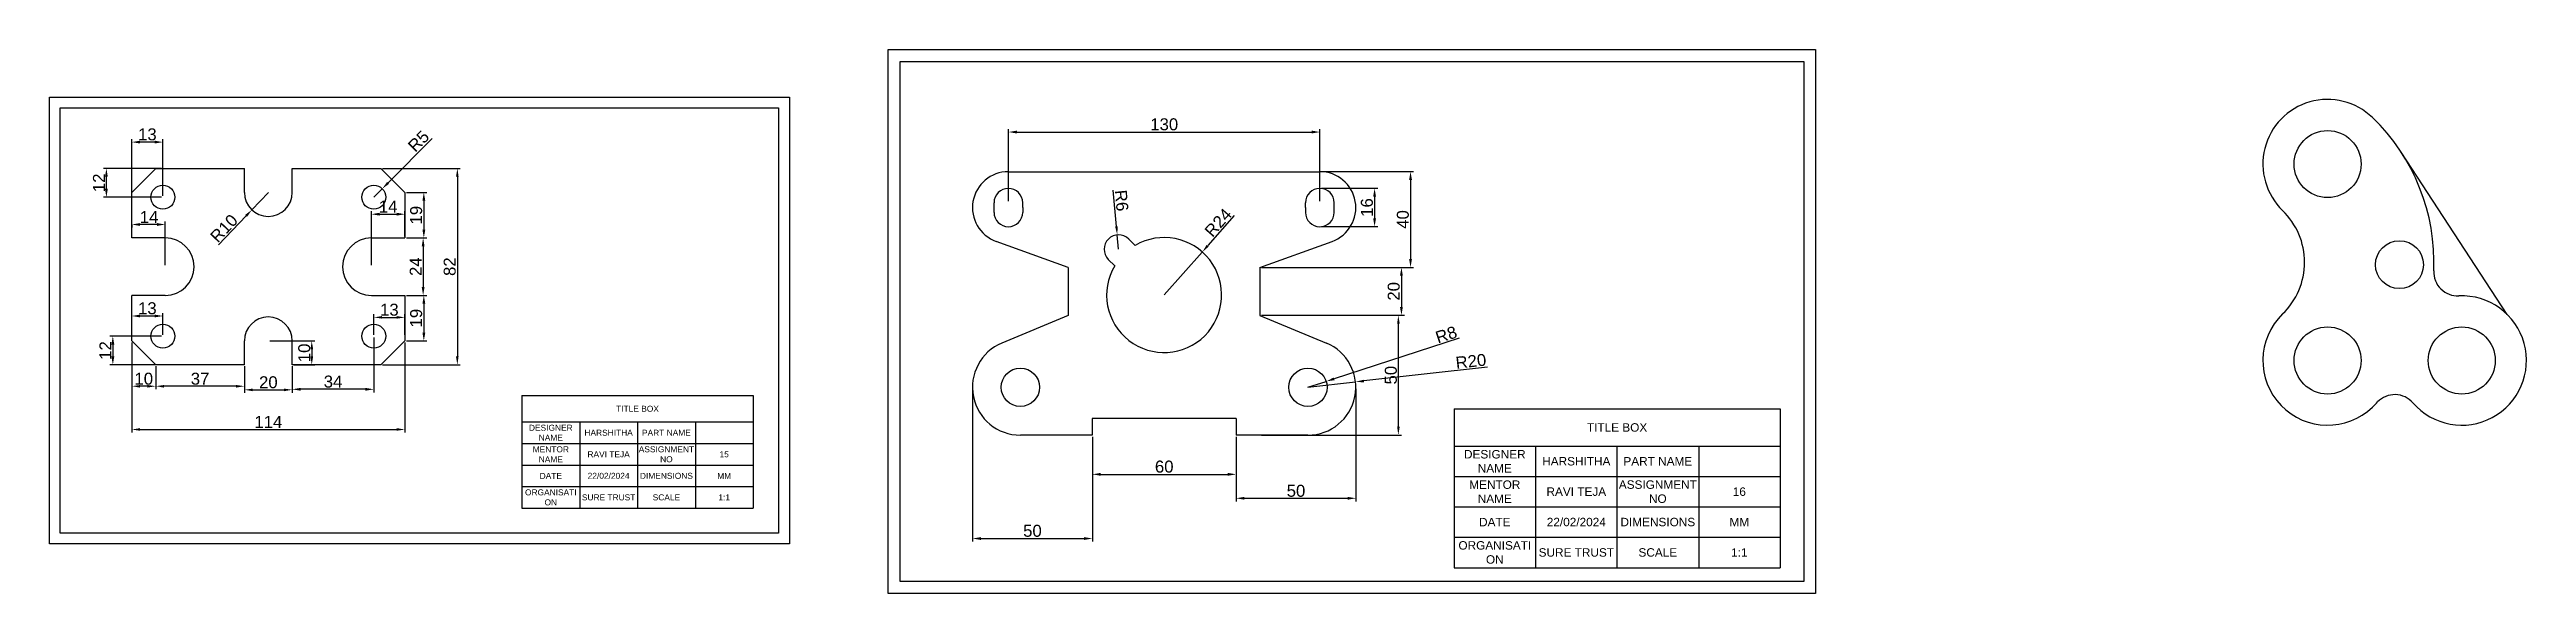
# Model space of a CAD drawing. Header units: millimetres. Extents: x 1609 to 2643, y 1999 to 2227.
import ezdxf

# ---------------------------------------------------------------- set-up
doc = ezdxf.new("R2010")
doc.units = ezdxf.units.MM
doc.styles.get("Standard").update_dxf_attribs({"font": 'arial.ttf'})
doc.dimstyles.new('ISO-25', dxfattribs={"dimtxt": 5, "dimasz": 3.5, "dimexe": 1.25, "dimexo": 0.625, "dimtad": 1, "dimtxsty": 'Standard', "dimcen": 2.5, "dimclrd": 11, "dimclre": 11, "dimclrt": 11, "dimadec": 0, "dimazin": 0, "dimtfac": 1, "dimtmove": 0, "dimatfit": 3, "dimfxl": 1, "dimarcsym": 0})

# ---------------------------------------------------------------- blocks, each defined once
blk = doc.blocks.new('*D1')
at = {"color": 11, "lineweight": -2, "transparency": 16777216}
for p, q in [((1768.5, 2189.4), (1750.2, 2170.9)), ((1744.2, 2164.9), (1747.7, 2168.4))]:
    blk.add_line(p, q, dxfattribs=at)
at = {"color": 11, "transparency": 16777216}
blk.add_solid([(1749.8, 2171.3), (1750.6, 2170.5), (1747.7, 2168.4)], dxfattribs=at)
at = {"layer": 'Defpoints', "color": 0, "transparency": 16777216}
for p in [(1744.2, 2164.9), (1747.7, 2168.4)]:
    blk.add_point(p, dxfattribs=at)
at = {"color": 11, "transparency": 16777216, "insert": (1762.9, 2188.3), "char_height": 5, "attachment_point": 5, "rotation": 45.2225}
blk.add_mtext('R5', dxfattribs=at)
blk = doc.blocks.new('*D2')
at = {"color": 11, "lineweight": -2, "transparency": 16777216}
for p, q in [((1757.8, 2166.9), (1766.3, 2166.9)), ((1765.1, 2163.4), (1765.1, 2151.4)), ((1757.8, 2147.9), (1766.3, 2147.9))]:
    blk.add_line(p, q, dxfattribs=at)
at = {"color": 11, "transparency": 16777216}
for points in [[(1764.5, 2163.4), (1765.7, 2163.4), (1765.1, 2166.9)], [(1764.5, 2151.4), (1765.7, 2151.4), (1765.1, 2147.9)]]:
    blk.add_solid(points, dxfattribs=at)
at = {"layer": 'Defpoints', "color": 0, "transparency": 16777216}
for p in [(1757.2, 2166.9), (1757.2, 2147.9), (1765.1, 2147.9)]:
    blk.add_point(p, dxfattribs=at)
at = {"color": 11, "transparency": 16777216, "insert": (1761.9, 2157.4), "char_height": 5, "attachment_point": 5, "rotation": 90}
blk.add_mtext('19', dxfattribs=at)
blk = doc.blocks.new('*D3')
at = {"color": 11, "lineweight": -2, "transparency": 16777216}
for p, q in [((1757.8, 2147.9), (1766.1, 2147.9)), ((1764.8, 2144.4), (1764.8, 2127.4)), ((1757.8, 2123.9), (1766.1, 2123.9))]:
    blk.add_line(p, q, dxfattribs=at)
at = {"color": 11, "transparency": 16777216}
for points in [[(1764.2, 2144.4), (1765.4, 2144.4), (1764.8, 2147.9)], [(1764.2, 2127.4), (1765.4, 2127.4), (1764.8, 2123.9)]]:
    blk.add_solid(points, dxfattribs=at)
at = {"layer": 'Defpoints', "color": 0, "transparency": 16777216}
for p in [(1757.2, 2147.9), (1757.2, 2123.9), (1764.8, 2123.9)]:
    blk.add_point(p, dxfattribs=at)
at = {"color": 11, "transparency": 16777216, "insert": (1761.7, 2135.9), "char_height": 5, "attachment_point": 5, "rotation": 90}
blk.add_mtext('24', dxfattribs=at)
blk = doc.blocks.new('*D4')
at = {"color": 11, "lineweight": -2, "transparency": 16777216}
for p, q in [((1757.8, 2123.9), (1766.3, 2123.9)), ((1765.1, 2120.4), (1765.1, 2108.4)), ((1757.8, 2104.9), (1766.3, 2104.9))]:
    blk.add_line(p, q, dxfattribs=at)
at = {"color": 11, "transparency": 16777216}
for points in [[(1764.5, 2120.4), (1765.7, 2120.4), (1765.1, 2123.9)], [(1764.5, 2108.4), (1765.7, 2108.4), (1765.1, 2104.9)]]:
    blk.add_solid(points, dxfattribs=at)
at = {"layer": 'Defpoints', "color": 0, "transparency": 16777216}
for p in [(1757.2, 2123.9), (1757.2, 2104.9), (1765.1, 2104.9)]:
    blk.add_point(p, dxfattribs=at)
at = {"color": 11, "transparency": 16777216, "insert": (1761.9, 2114.4), "char_height": 5, "attachment_point": 5, "rotation": 90}
blk.add_mtext('19', dxfattribs=at)
blk = doc.blocks.new('*D5')
at = {"color": 11, "lineweight": -2, "transparency": 16777216}
for p, q in [((1747.8, 2176.9), (1780.3, 2176.9)), ((1779.1, 2173.4), (1779.1, 2098.4)), ((1747.8, 2094.9), (1780.3, 2094.9))]:
    blk.add_line(p, q, dxfattribs=at)
at = {"color": 11, "transparency": 16777216}
for points in [[(1778.5, 2173.4), (1779.6, 2173.4), (1779.1, 2176.9)], [(1778.5, 2098.4), (1779.6, 2098.4), (1779.1, 2094.9)]]:
    blk.add_solid(points, dxfattribs=at)
at = {"layer": 'Defpoints', "color": 0, "transparency": 16777216}
for p in [(1747.2, 2176.9), (1747.2, 2094.9), (1779.1, 2094.9)]:
    blk.add_point(p, dxfattribs=at)
at = {"color": 11, "transparency": 16777216, "insert": (1775.9, 2135.9), "char_height": 5, "attachment_point": 5, "rotation": 90}
blk.add_mtext('82', dxfattribs=at)
blk = doc.blocks.new('*D6')
at = {"color": 11, "lineweight": -2, "transparency": 16777216}
for p, q in [((1643.2, 2104.3), (1643.2, 2066.7)), ((1757.2, 2104.3), (1757.2, 2066.7)), ((1646.7, 2067.9), (1753.7, 2067.9))]:
    blk.add_line(p, q, dxfattribs=at)
at = {"color": 11, "transparency": 16777216}
for points in [[(1646.7, 2068.5), (1646.7, 2067.4), (1643.2, 2067.9)], [(1753.7, 2068.5), (1753.7, 2067.4), (1757.2, 2067.9)]]:
    blk.add_solid(points, dxfattribs=at)
at = {"layer": 'Defpoints', "color": 0, "transparency": 16777216}
for p in [(1643.2, 2104.9), (1757.2, 2104.9), (1757.2, 2067.9)]:
    blk.add_point(p, dxfattribs=at)
at = {"color": 11, "transparency": 16777216, "insert": (1700.2, 2071.1), "char_height": 5, "attachment_point": 5}
blk.add_mtext('114', dxfattribs=at)
blk = doc.blocks.new('*D7')
at = {"color": 11, "lineweight": -2, "transparency": 16777216}
for p, q in [((1653.2, 2094.3), (1653.2, 2084.7)), ((1690.2, 2094.3), (1690.2, 2084.7)), ((1686.7, 2086), (1656.7, 2086))]:
    blk.add_line(p, q, dxfattribs=at)
at = {"color": 11, "transparency": 16777216}
for points in [[(1656.7, 2086.5), (1656.7, 2085.4), (1653.2, 2086)], [(1686.7, 2086.5), (1686.7, 2085.4), (1690.2, 2086)]]:
    blk.add_solid(points, dxfattribs=at)
at = {"layer": 'Defpoints', "color": 0, "transparency": 16777216}
for p in [(1653.2, 2094.9), (1690.2, 2094.9), (1653.2, 2086)]:
    blk.add_point(p, dxfattribs=at)
at = {"color": 11, "transparency": 16777216, "insert": (1671.7, 2089.1), "char_height": 5, "attachment_point": 5}
blk.add_mtext('37', dxfattribs=at)
blk = doc.blocks.new('*D8')
at = {"color": 11, "lineweight": -2, "transparency": 16777216}
for p, q in [((1643.2, 2104.3), (1643.2, 2084.7)), ((1653.2, 2094.3), (1653.2, 2084.7)), ((1649.7, 2086), (1646.7, 2086))]:
    blk.add_line(p, q, dxfattribs=at)
at = {"color": 11, "transparency": 16777216}
for points in [[(1646.7, 2086.5), (1646.7, 2085.4), (1643.2, 2086)], [(1649.7, 2086.5), (1649.7, 2085.4), (1653.2, 2086)]]:
    blk.add_solid(points, dxfattribs=at)
at = {"layer": 'Defpoints', "color": 0, "transparency": 16777216}
for p in [(1643.2, 2104.9), (1653.2, 2094.9), (1643.2, 2086)]:
    blk.add_point(p, dxfattribs=at)
at = {"color": 11, "transparency": 16777216, "insert": (1648.2, 2089.1), "char_height": 5, "attachment_point": 5}
blk.add_mtext('10', dxfattribs=at)
blk = doc.blocks.new('*D9')
at = {"color": 11, "lineweight": -2, "transparency": 16777216}
for p, q in [((1655.6, 2106.9), (1634.1, 2106.9)), ((1635.3, 2103.4), (1635.3, 2098.4)), ((1655.6, 2094.9), (1634.1, 2094.9))]:
    blk.add_line(p, q, dxfattribs=at)
at = {"color": 11, "transparency": 16777216}
for points in [[(1634.7, 2103.4), (1635.9, 2103.4), (1635.3, 2106.9)], [(1634.7, 2098.4), (1635.9, 2098.4), (1635.3, 2094.9)]]:
    blk.add_solid(points, dxfattribs=at)
at = {"layer": 'Defpoints', "color": 0, "transparency": 16777216}
for p in [(1656.2, 2106.9), (1635.3, 2094.9), (1656.2, 2094.9)]:
    blk.add_point(p, dxfattribs=at)
at = {"color": 11, "transparency": 16777216, "insert": (1632.2, 2100.9), "char_height": 5, "attachment_point": 5, "rotation": 90}
blk.add_mtext('12', dxfattribs=at)
blk = doc.blocks.new('*D10')
at = {"color": 11, "lineweight": -2, "transparency": 16777216}
for p, q in [((1655.6, 2176.9), (1631.4, 2176.9)), ((1632.6, 2168.4), (1632.6, 2173.4)), ((1655.6, 2164.9), (1631.4, 2164.9))]:
    blk.add_line(p, q, dxfattribs=at)
at = {"color": 11, "transparency": 16777216}
for points in [[(1632, 2173.4), (1633.2, 2173.4), (1632.6, 2176.9)], [(1632, 2168.4), (1633.2, 2168.4), (1632.6, 2164.9)]]:
    blk.add_solid(points, dxfattribs=at)
at = {"layer": 'Defpoints', "color": 0, "transparency": 16777216}
for p in [(1632.6, 2176.9), (1656.2, 2176.9), (1656.2, 2164.9)]:
    blk.add_point(p, dxfattribs=at)
at = {"color": 11, "transparency": 16777216, "insert": (1629.5, 2170.9), "char_height": 5, "attachment_point": 5, "rotation": 90}
blk.add_mtext('12', dxfattribs=at)
blk = doc.blocks.new('*D11')
at = {"color": 11, "lineweight": -2, "transparency": 16777216}
for p, q in [((1643.2, 2165.5), (1643.2, 2189.1)), ((1652.7, 2187.9), (1646.7, 2187.9)), ((1656.2, 2165.5), (1656.2, 2189.1))]:
    blk.add_line(p, q, dxfattribs=at)
at = {"color": 11, "transparency": 16777216}
for points in [[(1646.7, 2188.5), (1646.7, 2187.3), (1643.2, 2187.9)], [(1652.7, 2188.5), (1652.7, 2187.3), (1656.2, 2187.9)]]:
    blk.add_solid(points, dxfattribs=at)
at = {"layer": 'Defpoints', "color": 0, "transparency": 16777216}
for p in [(1643.2, 2187.9), (1643.2, 2164.9), (1656.2, 2164.9)]:
    blk.add_point(p, dxfattribs=at)
at = {"color": 11, "transparency": 16777216, "insert": (1649.7, 2191.1), "char_height": 5, "attachment_point": 5}
blk.add_mtext('13', dxfattribs=at)
blk = doc.blocks.new('*D12')
at = {"color": 11, "lineweight": -2, "transparency": 16777216}
for p, q in [((1643.2, 2107.5), (1643.2, 2116.5)), ((1652.7, 2115.3), (1646.7, 2115.3)), ((1656.2, 2107.5), (1656.2, 2116.5))]:
    blk.add_line(p, q, dxfattribs=at)
at = {"color": 11, "transparency": 16777216}
for points in [[(1646.7, 2115.9), (1646.7, 2114.7), (1643.2, 2115.3)], [(1652.7, 2115.9), (1652.7, 2114.7), (1656.2, 2115.3)]]:
    blk.add_solid(points, dxfattribs=at)
at = {"layer": 'Defpoints', "color": 0, "transparency": 16777216}
for p in [(1643.2, 2115.3), (1643.2, 2106.9), (1656.2, 2106.9)]:
    blk.add_point(p, dxfattribs=at)
at = {"color": 11, "transparency": 16777216, "insert": (1649.7, 2118.5), "char_height": 5, "attachment_point": 5}
blk.add_mtext('13', dxfattribs=at)
blk = doc.blocks.new('*D13')
at = {"color": 11, "lineweight": -2, "transparency": 16777216}
for p, q in [((1700.2, 2166.9), (1693.3, 2159.6)), ((1679.4, 2145), (1690.9, 2157.1))]:
    blk.add_line(p, q, dxfattribs=at)
at = {"color": 11, "transparency": 16777216}
blk.add_solid([(1690.5, 2157.5), (1691.3, 2156.7), (1693.3, 2159.6)], dxfattribs=at)
at = {"layer": 'Defpoints', "color": 0, "transparency": 16777216}
for p in [(1700.2, 2166.9), (1693.3, 2159.6)]:
    blk.add_point(p, dxfattribs=at)
at = {"color": 11, "transparency": 16777216, "insert": (1681.7, 2151.9), "char_height": 5, "attachment_point": 5, "rotation": 46.5461}
blk.add_mtext('R10', dxfattribs=at)
blk = doc.blocks.new('*D14')
at = {"color": 11, "lineweight": -2, "transparency": 16777216}
for p, q in [((1700.8, 2104.9), (1719.6, 2104.9)), ((1718.3, 2101.4), (1718.3, 2098.4)), ((1710.8, 2094.9), (1719.6, 2094.9))]:
    blk.add_line(p, q, dxfattribs=at)
at = {"color": 11, "transparency": 16777216}
for points in [[(1717.8, 2101.4), (1718.9, 2101.4), (1718.3, 2104.9)], [(1717.8, 2098.4), (1718.9, 2098.4), (1718.3, 2094.9)]]:
    blk.add_solid(points, dxfattribs=at)
at = {"layer": 'Defpoints', "color": 0, "transparency": 16777216}
for p in [(1700.2, 2104.9), (1710.2, 2094.9), (1718.3, 2094.9)]:
    blk.add_point(p, dxfattribs=at)
at = {"color": 11, "transparency": 16777216, "insert": (1715.2, 2099.9), "char_height": 5, "attachment_point": 5, "rotation": 90}
blk.add_mtext('10', dxfattribs=at)
blk = doc.blocks.new('*D15')
at = {"color": 11, "lineweight": -2, "transparency": 16777216}
for p, q in [((1643.2, 2153.2), (1643.2, 2152.3)), ((1653.7, 2153.5), (1646.7, 2153.5)), ((1657.2, 2136.5), (1657.2, 2154.8))]:
    blk.add_line(p, q, dxfattribs=at)
at = {"color": 11, "transparency": 16777216}
for points in [[(1646.7, 2154.1), (1646.7, 2152.9), (1643.2, 2153.5)], [(1653.7, 2154.1), (1653.7, 2152.9), (1657.2, 2153.5)]]:
    blk.add_solid(points, dxfattribs=at)
at = {"layer": 'Defpoints', "color": 0, "transparency": 16777216}
for p in [(1643.2, 2153.8), (1643.2, 2153.5), (1657.2, 2135.9)]:
    blk.add_point(p, dxfattribs=at)
at = {"color": 11, "transparency": 16777216, "insert": (1650.4, 2156.6), "char_height": 5, "attachment_point": 5}
blk.add_mtext('14', dxfattribs=at)
blk = doc.blocks.new('*D16')
at = {"color": 11, "lineweight": -2, "transparency": 16777216}
for p, q in [((1743.2, 2136.5), (1743.2, 2159.1)), ((1746.7, 2157.8), (1753.7, 2157.8)), ((1757.2, 2148.5), (1757.2, 2159.1))]:
    blk.add_line(p, q, dxfattribs=at)
at = {"color": 11, "transparency": 16777216}
for points in [[(1746.7, 2158.4), (1746.7, 2157.2), (1743.2, 2157.8)], [(1753.7, 2158.4), (1753.7, 2157.2), (1757.2, 2157.8)]]:
    blk.add_solid(points, dxfattribs=at)
at = {"layer": 'Defpoints', "color": 0, "transparency": 16777216}
for p in [(1757.2, 2157.8), (1757.2, 2147.9), (1743.2, 2135.9)]:
    blk.add_point(p, dxfattribs=at)
at = {"color": 11, "transparency": 16777216, "insert": (1750.2, 2161), "char_height": 5, "attachment_point": 5}
blk.add_mtext('14', dxfattribs=at)
blk = doc.blocks.new('*D17')
at = {"color": 11, "lineweight": -2, "transparency": 16777216}
for p, q in [((1690.2, 2094.3), (1690.2, 2083.2)), ((1710.2, 2094.3), (1710.2, 2083.2)), ((1693.7, 2084.5), (1706.7, 2084.5))]:
    blk.add_line(p, q, dxfattribs=at)
at = {"color": 11, "transparency": 16777216}
for points in [[(1693.7, 2085), (1693.7, 2083.9), (1690.2, 2084.5)], [(1706.7, 2085), (1706.7, 2083.9), (1710.2, 2084.5)]]:
    blk.add_solid(points, dxfattribs=at)
at = {"layer": 'Defpoints', "color": 0, "transparency": 16777216}
for p in [(1690.2, 2094.9), (1710.2, 2094.9), (1710.2, 2084.5)]:
    blk.add_point(p, dxfattribs=at)
at = {"color": 11, "transparency": 16777216, "insert": (1700.2, 2087.6), "char_height": 5, "attachment_point": 5}
blk.add_mtext('20', dxfattribs=at)
blk = doc.blocks.new('*D18')
at = {"color": 11, "lineweight": -2, "transparency": 16777216}
for p, q in [((1744.2, 2106.3), (1744.2, 2083.4)), ((1710.2, 2094.3), (1710.2, 2083.4)), ((1740.7, 2084.7), (1713.7, 2084.7))]:
    blk.add_line(p, q, dxfattribs=at)
at = {"color": 11, "transparency": 16777216}
for points in [[(1713.7, 2085.3), (1713.7, 2084.1), (1710.2, 2084.7)], [(1740.7, 2085.3), (1740.7, 2084.1), (1744.2, 2084.7)]]:
    blk.add_solid(points, dxfattribs=at)
at = {"layer": 'Defpoints', "color": 0, "transparency": 16777216}
for p in [(1744.2, 2106.9), (1710.2, 2094.9), (1710.2, 2084.7)]:
    blk.add_point(p, dxfattribs=at)
at = {"color": 11, "transparency": 16777216, "insert": (1727.2, 2087.9), "char_height": 5, "attachment_point": 5}
blk.add_mtext('34', dxfattribs=at)
blk = doc.blocks.new('*D19')
at = {"color": 11, "lineweight": -2, "transparency": 16777216}
for p, q in [((1744.2, 2107.5), (1744.2, 2116)), ((1747.7, 2114.7), (1753.7, 2114.7)), ((1757.2, 2107.5), (1757.2, 2116))]:
    blk.add_line(p, q, dxfattribs=at)
at = {"color": 11, "transparency": 16777216}
for points in [[(1747.7, 2115.3), (1747.7, 2114.2), (1744.2, 2114.7)], [(1753.7, 2115.3), (1753.7, 2114.2), (1757.2, 2114.7)]]:
    blk.add_solid(points, dxfattribs=at)
at = {"layer": 'Defpoints', "color": 0, "transparency": 16777216}
for p in [(1757.2, 2114.7), (1744.2, 2106.9), (1757.2, 2106.9)]:
    blk.add_point(p, dxfattribs=at)
at = {"color": 11, "transparency": 16777216, "insert": (1750.7, 2117.9), "char_height": 5, "attachment_point": 5}
blk.add_mtext('13', dxfattribs=at)
blk = doc.blocks.new('*D20')
at = {"color": 11, "lineweight": -2, "transparency": 16777216}
for p, q in [((2009.1, 2163.2), (2009.1, 2193.3)), ((2012.6, 2192.1), (2135.6, 2192.1)), ((2139.1, 2163.2), (2139.1, 2193.3))]:
    blk.add_line(p, q, dxfattribs=at)
at = {"color": 11, "transparency": 16777216}
for points in [[(2012.6, 2192.7), (2012.6, 2191.5), (2009.1, 2192.1)], [(2135.6, 2192.7), (2135.6, 2191.5), (2139.1, 2192.1)]]:
    blk.add_solid(points, dxfattribs=at)
at = {"layer": 'Defpoints', "color": 0, "transparency": 16777216}
for p in [(2139.1, 2192.1), (2009.1, 2162.6), (2139.1, 2162.6)]:
    blk.add_point(p, dxfattribs=at)
at = {"color": 11, "transparency": 16777216, "insert": (2074.1, 2195.3), "char_height": 5, "attachment_point": 5}
blk.add_mtext('130', dxfattribs=at)
blk = doc.blocks.new('*D21')
at = {"color": 11, "lineweight": -2, "transparency": 16777216}
for p, q in [((2139.7, 2168.6), (2163.2, 2168.6)), ((2161.9, 2165.1), (2161.9, 2156.1)), ((2139.7, 2152.6), (2163.2, 2152.6))]:
    blk.add_line(p, q, dxfattribs=at)
at = {"color": 11, "transparency": 16777216}
for points in [[(2161.3, 2165.1), (2162.5, 2165.1), (2161.9, 2168.6)], [(2161.3, 2156.1), (2162.5, 2156.1), (2161.9, 2152.6)]]:
    blk.add_solid(points, dxfattribs=at)
at = {"layer": 'Defpoints', "color": 0, "transparency": 16777216}
for p in [(2139.1, 2168.6), (2139.1, 2152.6), (2161.9, 2152.6)]:
    blk.add_point(p, dxfattribs=at)
at = {"color": 11, "transparency": 16777216, "insert": (2158.7, 2160.6), "char_height": 5, "attachment_point": 5, "rotation": 90}
blk.add_mtext('16', dxfattribs=at)
blk = doc.blocks.new('*D22')
at = {"color": 11, "lineweight": -2, "transparency": 16777216}
for p, q in [((2114.7, 2135.6), (2174.4, 2135.6)), ((2173.1, 2132.1), (2173.1, 2119.1)), ((2114.7, 2115.6), (2174.4, 2115.6))]:
    blk.add_line(p, q, dxfattribs=at)
at = {"color": 11, "transparency": 16777216}
for points in [[(2172.5, 2132.1), (2173.7, 2132.1), (2173.1, 2135.6)], [(2172.5, 2119.1), (2173.7, 2119.1), (2173.1, 2115.6)]]:
    blk.add_solid(points, dxfattribs=at)
at = {"layer": 'Defpoints', "color": 0, "transparency": 16777216}
for p in [(2114.1, 2135.6), (2114.1, 2115.6), (2173.1, 2115.6)]:
    blk.add_point(p, dxfattribs=at)
at = {"color": 11, "transparency": 16777216, "insert": (2169.9, 2125.6), "char_height": 5, "attachment_point": 5, "rotation": 90}
blk.add_mtext('20', dxfattribs=at)
blk = doc.blocks.new('*D23')
at = {"color": 11, "lineweight": -2, "transparency": 16777216}
for p, q in [((2139.7, 2175.6), (2178.1, 2175.6)), ((2176.9, 2172.1), (2176.9, 2139.1)), ((2114.7, 2135.6), (2178.1, 2135.6))]:
    blk.add_line(p, q, dxfattribs=at)
at = {"color": 11, "transparency": 16777216}
for points in [[(2176.3, 2172.1), (2177.5, 2172.1), (2176.9, 2175.6)], [(2176.3, 2139.1), (2177.5, 2139.1), (2176.9, 2135.6)]]:
    blk.add_solid(points, dxfattribs=at)
at = {"layer": 'Defpoints', "color": 0, "transparency": 16777216}
for p in [(2139.1, 2175.6), (2114.1, 2135.6), (2176.9, 2135.6)]:
    blk.add_point(p, dxfattribs=at)
at = {"color": 11, "transparency": 16777216, "insert": (2173.7, 2155.6), "char_height": 5, "attachment_point": 5, "rotation": 90}
blk.add_mtext('40', dxfattribs=at)
blk = doc.blocks.new('*D24')
at = {"color": 11, "lineweight": -2, "transparency": 16777216}
for p, q in [((2114.7, 2115.6), (2173.1, 2115.6)), ((2171.8, 2112.1), (2171.8, 2069.1)), ((2114.7, 2065.6), (2173.1, 2065.6))]:
    blk.add_line(p, q, dxfattribs=at)
at = {"color": 11, "transparency": 16777216}
for points in [[(2171.3, 2112.1), (2172.4, 2112.1), (2171.8, 2115.6)], [(2171.3, 2069.1), (2172.4, 2069.1), (2171.8, 2065.6)]]:
    blk.add_solid(points, dxfattribs=at)
at = {"layer": 'Defpoints', "color": 0, "transparency": 16777216}
for p in [(2114.1, 2115.6), (2114.1, 2065.6), (2171.8, 2065.6)]:
    blk.add_point(p, dxfattribs=at)
at = {"color": 11, "transparency": 16777216, "insert": (2168.7, 2090.6), "char_height": 5, "attachment_point": 5, "rotation": 90}
blk.add_mtext('50', dxfattribs=at)
blk = doc.blocks.new('*D25')
at = {"color": 11, "lineweight": -2, "transparency": 16777216}
for p, q in [((2044.1, 2064.9), (2044.1, 2048)), ((2104.1, 2064.9), (2104.1, 2048)), ((2047.6, 2049.2), (2100.6, 2049.2))]:
    blk.add_line(p, q, dxfattribs=at)
at = {"color": 11, "transparency": 16777216}
for points in [[(2047.6, 2049.8), (2047.6, 2048.6), (2044.1, 2049.2)], [(2100.6, 2049.8), (2100.6, 2048.6), (2104.1, 2049.2)]]:
    blk.add_solid(points, dxfattribs=at)
at = {"layer": 'Defpoints', "color": 0, "transparency": 16777216}
for p in [(2044.1, 2065.6), (2104.1, 2065.6), (2104.1, 2049.2)]:
    blk.add_point(p, dxfattribs=at)
at = {"color": 11, "transparency": 16777216, "insert": (2074.1, 2052.4), "char_height": 5, "attachment_point": 5}
blk.add_mtext('60', dxfattribs=at)
blk = doc.blocks.new('*D26')
at = {"color": 11, "lineweight": -2, "transparency": 16777216}
for p, q in [((2154.1, 2084.9), (2154.1, 2037.9)), ((2104.1, 2064.9), (2104.1, 2037.9)), ((2107.6, 2039.2), (2150.6, 2039.2))]:
    blk.add_line(p, q, dxfattribs=at)
at = {"color": 11, "transparency": 16777216}
for points in [[(2107.6, 2039.8), (2107.6, 2038.6), (2104.1, 2039.2)], [(2150.6, 2039.8), (2150.6, 2038.6), (2154.1, 2039.2)]]:
    blk.add_solid(points, dxfattribs=at)
at = {"layer": 'Defpoints', "color": 0, "transparency": 16777216}
for p in [(2154.1, 2085.6), (2104.1, 2065.6), (2154.1, 2039.2)]:
    blk.add_point(p, dxfattribs=at)
at = {"color": 11, "transparency": 16777216, "insert": (2129.1, 2042.3), "char_height": 5, "attachment_point": 5}
blk.add_mtext('50', dxfattribs=at)
blk = doc.blocks.new('*D27')
at = {"color": 11, "lineweight": -2, "transparency": 16777216}
for p, q in [((1994.1, 2084.9), (1994.1, 2021.2)), ((2044.1, 2064.9), (2044.1, 2021.2)), ((1997.6, 2022.4), (2040.6, 2022.4))]:
    blk.add_line(p, q, dxfattribs=at)
at = {"color": 11, "transparency": 16777216}
for points in [[(1997.6, 2023), (1997.6, 2021.8), (1994.1, 2022.4)], [(2040.6, 2023), (2040.6, 2021.8), (2044.1, 2022.4)]]:
    blk.add_solid(points, dxfattribs=at)
at = {"layer": 'Defpoints', "color": 0, "transparency": 16777216}
for p in [(1994.1, 2085.6), (2044.1, 2065.6), (2044.1, 2022.4)]:
    blk.add_point(p, dxfattribs=at)
at = {"color": 11, "transparency": 16777216, "insert": (2019.1, 2025.6), "char_height": 5, "attachment_point": 5}
blk.add_mtext('50', dxfattribs=at)
blk = doc.blocks.new('*D28')
at = {"color": 11, "lineweight": -2, "transparency": 16777216}
for p, q in [((2197.2, 2106), (2145, 2089.1)), ((2134.1, 2085.6), (2141.7, 2088))]:
    blk.add_line(p, q, dxfattribs=at)
at = {"color": 11, "transparency": 16777216}
blk.add_solid([(2144.8, 2089.6), (2145.2, 2088.5), (2141.7, 2088)], dxfattribs=at)
at = {"layer": 'Defpoints', "color": 0, "transparency": 16777216}
for p in [(2134.1, 2085.6), (2141.7, 2088)]:
    blk.add_point(p, dxfattribs=at)
at = {"color": 11, "transparency": 16777216, "insert": (2191.8, 2107.5), "char_height": 5, "attachment_point": 5, "rotation": 17.8979}
blk.add_mtext('R8', dxfattribs=at)
blk = doc.blocks.new('*D29')
at = {"color": 11, "lineweight": -2, "transparency": 16777216}
for p, q in [((2209, 2093.9), (2157.4, 2088.2)), ((2134.1, 2085.6), (2153.9, 2087.8))]:
    blk.add_line(p, q, dxfattribs=at)
at = {"color": 11, "transparency": 16777216}
blk.add_solid([(2157.4, 2088.7), (2157.5, 2087.6), (2153.9, 2087.8)], dxfattribs=at)
at = {"layer": 'Defpoints', "color": 0, "transparency": 16777216}
for p in [(2134.1, 2085.6), (2153.9, 2087.8)]:
    blk.add_point(p, dxfattribs=at)
at = {"color": 11, "transparency": 16777216, "insert": (2202.1, 2096.4), "char_height": 5, "attachment_point": 5, "rotation": 6.3911}
blk.add_mtext('R20', dxfattribs=at)
blk = doc.blocks.new('*D30')
at = {"color": 11, "lineweight": -2, "transparency": 16777216}
for p, q in [((2103.3, 2157.2), (2092.3, 2144.7)), ((2074.1, 2124.1), (2090, 2142))]:
    blk.add_line(p, q, dxfattribs=at)
at = {"color": 11, "transparency": 16777216}
blk.add_solid([(2091.8, 2145), (2092.7, 2144.3), (2090, 2142)], dxfattribs=at)
at = {"layer": 'Defpoints', "color": 0, "transparency": 16777216}
for p in [(2090, 2142), (2074.1, 2124.1)]:
    blk.add_point(p, dxfattribs=at)
at = {"color": 11, "transparency": 16777216, "insert": (2096.6, 2154.3), "char_height": 5, "attachment_point": 5, "rotation": 48.5439}
blk.add_mtext('R24', dxfattribs=at)
blk = doc.blocks.new('*D31')
at = {"color": 11, "lineweight": -2, "transparency": 16777216}
for p, q in [((2052.7, 2167.8), (2054.1, 2152.6)), ((2055, 2143.2), (2054.5, 2149.2))]:
    blk.add_line(p, q, dxfattribs=at)
at = {"color": 11, "transparency": 16777216}
blk.add_solid([(2054.7, 2152.7), (2053.6, 2152.6), (2054.5, 2149.2)], dxfattribs=at)
at = {"layer": 'Defpoints', "color": 0, "transparency": 16777216}
for p in [(2054.5, 2149.2), (2055, 2143.2)]:
    blk.add_point(p, dxfattribs=at)
at = {"color": 11, "transparency": 16777216, "insert": (2056.3, 2163.5), "char_height": 5, "attachment_point": 5, "rotation": 275.2735}
blk.add_mtext('R6', dxfattribs=at)
blk = doc.blocks.new('*T32')
at = {"color": 0, "linetype": 'ByBlock', "lineweight": -2, "transparency": 16777216}
for p, q in [((0, 0), (96.5, 0)), ((0, 0), (0, -47)), ((96.5, 0), (96.5, -47)), ((0, -11), (96.5, -11)), ((0, -20), (96.5, -20)), ((24.1, -11), (24.1, -47)), ((48.2, -11), (48.2, -47)), ((72.4, -11), (72.4, -47)), ((0, -29), (96.5, -29)), ((0, -38), (96.5, -38)), ((0, -47), (96.5, -47))]:
    blk.add_line(p, q, dxfattribs=at)
blk = doc.blocks.new('*T33')
at = {"color": 0, "linetype": 'ByBlock', "lineweight": -2, "transparency": 16777216}
for p, q in [((0, 0), (136.1, 0)), ((0, 0), (0, -66.3)), ((136.1, 0), (136.1, -66.3)), ((0, -15.5), (136.1, -15.5)), ((34, -15.5), (34, -66.3)), ((68, -15.5), (68, -66.3)), ((102.1, -15.5), (102.1, -66.3)), ((0, -28.2), (136.1, -28.2)), ((0, -40.9), (136.1, -40.9)), ((0, -53.6), (136.1, -53.6)), ((0, -66.3), (136.1, -66.3))]:
    blk.add_line(p, q, dxfattribs=at)

msp = doc.modelspace()

# ---------------------------------------------------------------- linework, layer by layer
for p, q in [((2634.587, 2115.956), (2590.37, 2183.656)), ((1643.189, 2166.884), (1653.189, 2176.884)), ((1653.189, 2176.884), (1690.189, 2176.884)), ((1690.189, 2166.884), (1690.189, 2176.884)), ((1710.189, 2176.884), (1747.189, 2176.884)), ((1710.189, 2166.884), (1710.189, 2176.884)), ((1747.189, 2176.884), (1757.189, 2166.884)), ((2009.065, 2175.553), (2139.065, 2175.553)), ((1643.189, 2147.884), (1643.189, 2166.884)), ((1757.189, 2166.884), (1757.189, 2147.884)), ((2003.065, 2158.553), (2003.065, 2162.553)), ((2015.065, 2160.553), (2015.065, 2162.553)), ((2133.065, 2160.553), (2133.065, 2162.553)), ((2145.065, 2158.553), (2145.065, 2162.553)), ((2015.065, 2160.553), (2015.065, 2158.553)), ((2133.065, 2160.553), (2133.065, 2158.553)), ((1657.189, 2147.884), (1643.189, 2147.884)), ((1743.189, 2147.884), (1757.189, 2147.884)), ((2034.065, 2135.553), (2003.961, 2146.448)), ((2061.924, 2144.755), (2059.27, 2147.421)), ((2114.065, 2135.553), (2144.17, 2146.448)), ((2034.065, 2135.553), (2034.065, 2115.553)), ((2053.419, 2136.289), (2050.765, 2138.955)), ((2114.065, 2135.553), (2114.065, 2115.553)), ((1643.189, 2104.884), (1643.189, 2123.884)), ((1657.189, 2123.884), (1643.189, 2123.884)), ((1743.189, 2123.884), (1757.189, 2123.884)), ((1757.189, 2123.884), (1757.189, 2104.884)), ((2034.065, 2115.553), (2006.373, 2104.014)), ((2114.065, 2115.553), (2141.758, 2104.014)), ((1653.189, 2094.884), (1643.189, 2104.884)), ((1690.189, 2094.884), (1690.189, 2104.884)), ((1710.189, 2094.884), (1710.189, 2104.884)), ((1757.189, 2104.884), (1747.189, 2094.884)), ((1690.189, 2094.884), (1653.189, 2094.884)), ((1747.189, 2094.884), (1710.189, 2094.884)), ((2044.065, 2072.553), (2044.065, 2065.553)), ((2104.065, 2072.553), (2044.065, 2072.553)), ((2104.065, 2072.553), (2104.065, 2065.553)), ((2044.065, 2065.553), (2014.065, 2065.553)), ((2044.065, 2065.553), (2014.065, 2065.553)), ((2134.065, 2065.553), (2104.065, 2065.553)), ((2134.065, 2065.553), (2104.065, 2065.553))]:
    msp.add_line(p, q)
for points in [[(1958.908, 2226.548), (2345.978, 2226.548), (2345.978, 1999.462), (1958.908, 1999.462)], [(1963.908, 2221.548), (2340.978, 2221.548), (2340.978, 2004.462), (1963.908, 2004.462)], [(1608.877, 2206.711), (1917.663, 2206.711), (1917.663, 2020.184), (1608.877, 2020.184)], [(1613.377, 2202.21), (1913.162, 2202.21), (1913.162, 2024.685), (1613.377, 2024.685)]]:
    msp.add_lwpolyline(points, close=True)
for centre, radius in [((2559.64, 2178.721), 14), ((1656.189, 2164.884), 5), ((1744.189, 2164.884), 5), ((2589.64, 2136.721), 10), ((1656.189, 2106.884), 5), ((1744.189, 2106.884), 5), ((2559.64, 2096.721), 14), ((2615.64, 2096.721), 14), ((2014.065, 2085.553), 8), ((2134.065, 2085.553), 8)]:
    msp.add_circle(centre, radius)
for centre, radius, start, end in [((2559.64, 2178.721), 27, 45.996573, 225.996573), ((2520.042, 2137.721), 84, 357.537732, 45.996573), ((2009.065, 2160.553), 15, 90, 250.10409), ((2139.065, 2160.553), 15, 289.89591, 90), ((1700.189, 2166.884), 10, 180, 0), ((2009.065, 2162.553), 6, 0, 180), ((2139.065, 2162.553), 6, 0, 180), ((2009.065, 2158.553), 6, 180, 0), ((2139.065, 2158.553), 6, 180, 0), ((2520.042, 2137.721), 30, 314.003427, 45.996573), ((1657.189, 2135.884), 12, 270, 90), ((1743.189, 2135.884), 12, 90, 270), ((2055.017, 2143.188), 6, 44.868801, 224.868801), ((2074.065, 2124.053), 24, 149.346313, 120.391288), ((2613.955, 2133.683), 10, 177.537732, 272.609822), ((2615.64, 2096.721), 27, 220.963189, 92.609822), ((1700.189, 2104.884), 10, 0, 180), ((2559.64, 2096.721), 27, 134.003427, 314.003427), ((2014.065, 2085.553), 20, 112.619865, 270), ((2134.065, 2085.553), 20, 270, 67.380135), ((2520.042, 2137.721), 84, 314.003427, 316.03528), ((2587.7, 2072.465), 10, 40.963189, 136.03528)]:
    msp.add_arc(centre, radius, start, end)

# ---------------------------------------------------------------- block references
for name, p in [('*T32', (1806.032, 2082.059)), ('*T33', (2195.063, 2076.505))]:
    msp.add_blockref(name, p)

# ---------------------------------------------------------------- texts
at = {"attachment_point": 5}
for s, width, gutter_width, insert, char_height in [('DESIGNER NAME', 24.12122, 12.5, (1818.092, 2066.559), 2.5), ('HARSHITHA', 24.12122, 12.5, (1842.213, 2066.559), 2.5), ('TITLE BOX', 96.48488, 12.5, (1854.274, 2076.559), 2.5), ('PART NAME', 24.12122, 12.5, (1866.335, 2066.559), 2.5), ('TITLE BOX', 136.06922, 17.628, (2263.098, 2068.748), 3.5257), ('MENTOR NAME', 24.12122, 12.5, (1818.092, 2057.559), 2.5), ('RAVI TEJA', 24.12122, 12.5, (1842.213, 2057.559), 2.5), ('ASSIGNMENT NO', 24.12122, 12.5, (1866.335, 2057.559), 2.5), ('15', 24.12122, 12.5, (1890.456, 2057.559), 2.5), ('DESIGNER NAME', 34.0173, 17.628, (2212.072, 2054.645), 3.52566), ('DATE', 24.12122, 12.5, (1818.092, 2048.559), 2.5), ('22/02/2024', 24.12122, 12.5, (1842.213, 2048.559), 2.5), ('DIMENSIONS', 24.12122, 12.5, (1866.335, 2048.559), 2.5), ('MM', 24.12122, 12.5, (1890.456, 2048.559), 2.5), ('HARSHITHA', 34.0173, 17.628, (2246.089, 2054.645), 3.5257), ('PART NAME', 34.0173, 17.628, (2280.106, 2054.645), 3.5257), ('ORGANISATI\\PON', 24.12122, 12.5, (1818.092, 2039.559), 2.5), ('SURE TRUST', 24.12122, 12.5, (1842.213, 2039.559), 2.5), ('SCALE', 24.12122, 12.5, (1866.335, 2039.559), 2.5), ('1:1', 24.12122, 12.5, (1890.456, 2039.559), 2.5), ('MENTOR NAME', 34.0173, 17.628, (2212.072, 2041.953), 3.52566), ('RAVI TEJA', 34.0173, 17.628, (2246.089, 2041.953), 3.5257), ('ASSIGNMENT NO', 34.0173, 17.628, (2280.106, 2041.953), 3.52566), ('16', 34.0173, 17.628, (2314.124, 2041.953), 3.5257), ('DATE', 34.0173, 17.628, (2212.072, 2029.261), 3.5257), ('22/02/2024', 34.0173, 17.628, (2246.089, 2029.261), 3.5257), ('DIMENSIONS', 34.0173, 17.628, (2280.106, 2029.261), 3.5257), ('MM', 34.0173, 17.628, (2314.124, 2029.261), 3.5257), ('ORGANISATI\\PON', 34.0173, 17.628, (2212.072, 2016.568), 3.5257), ('SURE TRUST', 34.0173, 17.628, (2246.089, 2016.568), 3.5257), ('SCALE', 34.0173, 17.628, (2280.106, 2016.568), 3.5257), ('1:1', 34.0173, 17.628, (2314.124, 2016.568), 3.5257)]:
    msp.add_mtext_dynamic_manual_height_columns(s, width=width, gutter_width=gutter_width, heights=[0], dxfattribs=dict(at, insert=insert, char_height=char_height))

# ---------------------------------------------------------------- dimensions: what is measured, and where the dimension line sits
for base, p1, p2, picture, middle in [((1643.189, 2187.871), (1656.189, 2164.884), (1643.189, 2164.884), '*D11', (1649.689, 2191.051)), ((2139.065, 2192.09), (2009.065, 2162.553), (2139.065, 2162.553), '*D20', (2074.065, 2195.269)), ((1757.189, 2157.822), (1743.189, 2135.884), (1757.189, 2147.884), '*D16', (1750.189, 2160.958)), ((1643.189, 2115.272), (1656.189, 2106.884), (1643.189, 2106.884), '*D12', (1649.689, 2118.451)), ((1757.189, 2114.734), (1744.189, 2106.884), (1757.189, 2106.884), '*D19', (1750.689, 2117.914)), ((1757.189, 2067.948), (1643.189, 2104.884), (1757.189, 2104.884), '*D6', (1700.189, 2071.083)), ((1643.189, 2085.963), (1653.189, 2094.884), (1643.189, 2104.884), '*D8', (1648.189, 2089.141)), ((1710.189, 2084.674), (1744.189, 2106.884), (1710.189, 2094.884), '*D18', (1727.189, 2087.853)), ((1653.189, 2085.963), (1690.189, 2094.884), (1653.189, 2094.884), '*D7', (1671.689, 2089.143)), ((1710.189, 2084.465), (1690.189, 2094.884), (1710.189, 2094.884), '*D17', (1700.189, 2087.643)), ((2044.065, 2022.412), (1994.065, 2085.553), (2044.065, 2065.553), '*D27', (2019.065, 2025.59)), ((2154.065, 2039.17), (2104.065, 2065.553), (2154.065, 2085.553), '*D26', (2129.065, 2042.348)), ((2104.065, 2049.224), (2044.065, 2065.553), (2104.065, 2065.553), '*D25', (2074.065, 2052.402))]:
    dim = msp.add_linear_dim(base=base, p1=p1, p2=p2, dimstyle='ISO-25')
    dim.commit()
    dim.dimension.update_dxf_attribs({"geometry": picture, "text_midpoint": middle})
for center, mpoint, picture, middle in [((1744.189, 2164.884), (1747.711, 2168.433), '*D1', (1765.196, 2186.054)), ((2055.017, 2143.188), (2054.466, 2149.163), '*D31', (2053.172, 2163.176)), ((2134.065, 2085.553), (2141.678, 2088.011), '*D28', (2192.811, 2104.525)), ((2134.065, 2085.553), (2153.941, 2087.779), '*D29', (2202.456, 2093.213))]:
    dim = msp.add_radius_dim(center=center, mpoint=mpoint, dimstyle='ISO-25')
    dim.commit()
    dim.dimension.update_dxf_attribs({"geometry": picture, "text_midpoint": middle, "dimtype": 164})
for base, p1, p2, picture, middle in [((1632.633, 2176.884), (1656.189, 2164.884), (1656.189, 2176.884), '*D10', (1629.497, 2170.884)), ((1779.053, 2094.884), (1747.189, 2176.884), (1747.189, 2094.884), '*D5', (1775.876, 2135.884)), ((2176.876, 2135.553), (2139.065, 2175.553), (2114.065, 2135.553), '*D23', (2173.698, 2155.553)), ((1765.072, 2147.884), (1757.189, 2166.884), (1757.189, 2147.884), '*D2', (1761.894, 2157.384)), ((2161.917, 2152.553), (2139.065, 2168.553), (2139.065, 2152.553), '*D21', (2158.74, 2160.553)), ((1764.803, 2123.884), (1757.189, 2147.884), (1757.189, 2123.884), '*D3', (1761.668, 2135.884)), ((2173.102, 2115.553), (2114.065, 2135.553), (2114.065, 2115.553), '*D22', (2169.924, 2125.553)), ((1765.072, 2104.884), (1757.189, 2123.884), (1757.189, 2104.884), '*D4', (1761.894, 2114.384)), ((2171.844, 2065.553), (2114.065, 2115.553), (2114.065, 2065.553), '*D24', (2168.666, 2090.553)), ((1635.324, 2094.884), (1656.189, 2106.884), (1656.189, 2094.884), '*D9', (1632.189, 2100.884)), ((1718.338, 2094.884), (1700.189, 2104.884), (1710.189, 2094.884), '*D14', (1715.16, 2099.884))]:
    dim = msp.add_linear_dim(base=base, p1=p1, p2=p2, angle=90, dimstyle='ISO-25')
    dim.commit()
    dim.dimension.update_dxf_attribs({"geometry": picture, "text_midpoint": middle})
for center, mpoint, picture, middle in [((1700.189, 2166.884), (1693.312, 2159.624), '*D13', (1681.658, 2151.944)), ((2074.065, 2124.053), (2089.954, 2142.04), '*D30', (2096.601, 2154.3))]:
    dim = msp.add_radius_dim(center=center, mpoint=mpoint, dimstyle='ISO-25')
    dim.commit()
    dim.dimension.update_dxf_attribs({"geometry": picture, "text_midpoint": middle})
dim = msp.add_linear_dim(base=(1643.189, 2153.508), p1=(1657.189, 2135.884), p2=(1643.189, 2153.777), dimstyle='ISO-25')
dim.commit()
dim.dimension.update_dxf_attribs({"geometry": '*D15', "text_midpoint": (1650.407, 2153.508), "dimtype": 160})

doc.saveas('drawing.dxf')
